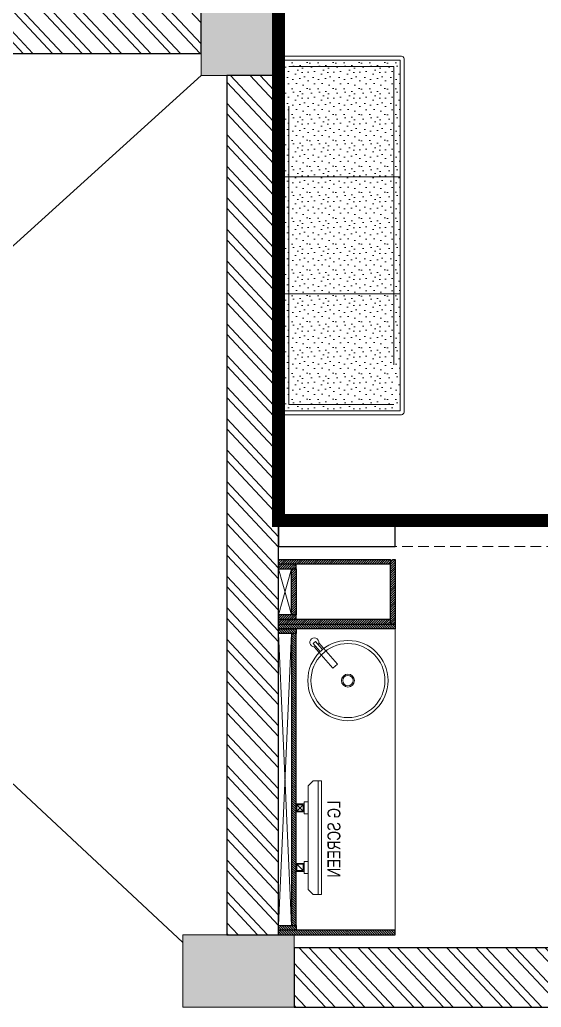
# Model space of a CAD drawing. Header units: feet. Extents: x 3559185 to 3582052, y -5471326 to -5463636.
# Drawn here: x 3572612 to 3574628, y -5471306 to -5467491 of the extents above; entities that cross this region are included whole.
import ezdxf

# ---------------------------------------------------------------- set-up
doc = ezdxf.new("R2010")
doc.units = ezdxf.units.FT
doc.header["$LTSCALE"] = 33
doc.header["$MEASUREMENT"] = 0
for name, pattern in [('a_p6_plan_L18$0$HIDDEN', [0.375, 0.25, -0.125]), ('ACAD_ISO03W100', [30, 12, -18]), ('HIDDEN2', [4.7625, 3.175, -1.5875])]:
    doc.linetypes.add(name, pattern=pattern)
doc.layers.add('A-WALL', color=1, linetype='Continuous')
for name, color, linetype, lineweight in [('Column', 243, 'Continuous', 9), ('Floor-Unit', 1, 'Continuous', 13), ('LENS-CURTAIN', 5, 'a_p6_plan_L18$0$HIDDEN', 9), ('LENS-HATCH', 251, 'Continuous', 5), ('LENS-PARTITION', 21, 'Continuous', 25), ('LENS_DIMENSION', 193, 'Continuous', 0), ('LK-FF&E FLOOR', 1, 'Continuous', 9), ('LK-FF&E WALL', 1, 'Continuous', 9), ('LK-IT', 3, 'Continuous', 18), ('LK-TILES FINISH', 251, 'Continuous', 5), ('LN-ELEVATION-1', 81, 'Continuous', 25), ('LN-ELEVATION-2', 103, 'Continuous', 20), ('LN-ELEVATION-3', 125, 'Continuous', 18), ('LN-ELEVATION-5', 167, 'Continuous', 5), ('LN-HATCH', 251, 'Continuous', 0), ('TV', 92, 'Continuous', 18)]:
    doc.layers.add(name, color=color, linetype=linetype, lineweight=lineweight)
doc.styles.get("Standard").update_dxf_attribs({"font": 'GILC____.TTF'})
pattern_1 = [(313.11, (-2978852.49, 5467675.42), (60.7760807, 56.89315), []), (313.11, (-2978853.79, 5467636.19), (60.7760807, 56.89315), [])]
pattern_2 = [(45, (35858.5, -100655.3575), (-4.4194174, 4.4194174), [])]

# ---------------------------------------------------------------- blocks, each defined once
blk = doc.blocks.new('A$C12d2271f')
at = {"layer": 'Column'}
h = blk.add_hatch(color=8, dxfattribs=at)
h.dxf.hatch_style = 1
h.paths.add_polyline_path([(-370, 7650), (-370, 7400), (0, 7400), (0, 7650)])
h.paths.add_polyline_path([(-2375, 7650), (-2375, 7400), (-1945, 7400), (-1945, 7650)])
h.paths.add_polyline_path([(-2195, 4050), (-2195, 3600), (-1895, 3600), (-1895, 4050)])
h.paths.add_polyline_path([(-370, 280), (-370, 0), (-300, 0), (0, 0), (0, 280)])
h.paths.add_polyline_path([(-2380, 280), (-2380, 0), (-2310, 0), (-1945, 0), (-1945, 280)])
h.paths.add_polyline_path([(-5480, 4050), (-5480, 3600), (-5180, 3600), (-5180, 4050)])
h.paths.add_polyline_path([(-5575, 7650), (-5575, 7400), (-5145, 7400), (-5145, 7650)])
h.paths.add_polyline_path([(-5575, 280), (-5575, 0), (-5505, 0), (-5145, 0), (-5145, 280)])
h.paths.add_polyline_path([(-8810, 280), (-8810, 0), (-8740, 0), (-8380, 0), (-8380, 280)])
h.paths.add_polyline_path([(-8740, 4050), (-8740, 3600), (-8440, 3600), (-8440, 4050)])
h.paths.add_polyline_path([(-8810, 7650), (-8810, 7400), (-8380, 7400), (-8380, 7650)])
h.paths.add_polyline_path([(-10265, 626.3), (-10986.6, 626.3), (-10986.6, 214.1), (-10265, 214.1)], flags=9)
at = {"layer": 'LN-HATCH'}
h = blk.add_hatch(dxfattribs=at)
h.set_pattern_fill('ANSI32', color=256, scale=222, angle=268.11)
h.set_pattern_definition(pattern_1)
h.paths.add_polyline_path([(-8740, 3960), (-12400, 3960), (-12400, 3685), (-8740, 3685)])
h.paths.add_polyline_path([(-12500, 3600), (-12700, 3600), (-12700, 280), (-12500, 280)])
h.paths.add_polyline_path([(-8640, 280), (-8440, 280), (-8440, 3600), (-8640, 3600)])
h.paths.add_polyline_path([(-5215, 280), (-5415, 280), (-5415, 3600), (-5215, 3600)])
h.paths.add_polyline_path([(-5215, 4050), (-5415, 4050), (-5415, 7400), (-5215, 7400)])
h.paths.add_polyline_path([(-8380, 7650), (-5575, 7650), (-5575, 7400), (-8380, 7400)])
h.paths.add_polyline_path([(-12440, 7650), (-8810, 7650), (-8810, 7400), (-12440, 7400)])
h.paths.add_polyline_path([(-15680, 7650), (-12870, 7650), (-12870, 7400), (-15680, 7400)])
h.paths.add_polyline_path([(-18670, 7650), (-16110, 7650), (-16110, 7400), (-18670, 7400)])
h.paths.add_polyline_path([(-21690, 7650), (-19100, 7650), (-19100, 7400), (-21690, 7400)])
h.paths.add_polyline_path([(-5145, 7650), (-2375, 7650), (-2375, 7400), (-5145, 7400)])
h.paths.add_polyline_path([(-1945, 7650), (-1115, 7650), (-1115, 7400), (-1945, 7400)])
h.paths.add_polyline_path([(-1945, 7400), (-2195, 7400), (-2195, 5230), (-1945, 5230), (-1945, 5380), (-250, 5380), (-250, 5630), (-1945, 5630)])
h.paths.add_polyline_path([(-250, 7400), (0, 7400), (0, 280), (-250, 280)])
h.paths.add_polyline_path([(-370, 7650), (-465, 7650), (-465, 7400), (-370, 7400)])
h = blk.add_hatch(dxfattribs=at)
h.set_pattern_fill('ANSI32', color=256, scale=222, angle=268.11)
h.set_pattern_definition(pattern_1)
h.paths.add_polyline_path([(-21690, 0), (-19100, 0), (-19100, 230), (-21690, 230)])
h.paths.add_polyline_path([(-16110, 0), (-18670, 0), (-18670, 230), (-16110, 230)])
h.paths.add_polyline_path([(-15680, 0), (-12870, 0), (-12870, 230), (-15680, 230)])
h.paths.add_polyline_path([(-8380, 0), (-5575, 0), (-5575, 230), (-8380, 230)])
at = {"layer": 'A-WALL'}
for points in [[(-8740, 3960), (-12400, 3960), (-12400, 3685), (-8740, 3685)], [(-8640, 280), (-8440, 280), (-8440, 3600), (-8640, 3600)], [(-8380, 0), (-5575, 0), (-5575, 230), (-8380, 230)]]:
    blk.add_lwpolyline(points, close=True, dxfattribs=at)
for points in [[(-8740, 3600), (-12440, 250)], [(-12400, 3600), (-8810, 250)]]:
    blk.add_lwpolyline(points, dxfattribs=at)
at = {"layer": 'Column'}
for points in [[(-8440, 3600), (-8440, 4050), (-8740, 4050), (-8740, 3600)], [(-8810, 280), (-8810, 0), (-8380, 0), (-8380, 280)]]:
    blk.add_lwpolyline(points, close=True, dxfattribs=at)
blk = doc.blocks.new('rtf')
at = {"color": 0, "linetype": 'ByBlock', "lineweight": -2}
for p, q in [((16412.5, -172798.8), (16452.4, -172798.8)), ((16412.5, -172810.8), (16412.5, -172798.8)), ((16412.5, -172810.8), (16452.4, -172810.8)), ((16425.3, -172793.1), (16535.3, -172793.1)), ((16425.3, -172817.1), (16535.3, -172817.1)), ((16535.3, -172793.1), (16535.3, -172817.1))]:
    blk.add_line(p, q, dxfattribs=at)
for centre, radius, start, end in [((16412.5, -172805.1), 17.5, 21.0506, 340.9422), ((16444.5, -172804.8), 9.89, 322.6562, 37.3438)]:
    blk.add_arc(centre, radius, start, end, dxfattribs=at)
blk = doc.blocks.new('dsg')
at = {"color": 0, "linetype": 'ByBlock', "lineweight": -2}
for radius in [155, 143, 25, 20]:
    blk.add_circle((11491.5, -171102.6), radius, dxfattribs=at)
blk.add_blockref('rtf', (-5117.5, 1702.9), dxfattribs=at)
blk = doc.blocks.new('CLINIC - CABINET SINK')
at = {"layer": 'LN-HATCH', "ltscale": 0.5}
h = blk.add_hatch(dxfattribs=at)
h.set_pattern_fill('ANSI31', color=256, scale=2)
h.set_pattern_definition([(45, (4052861.5004, 1708016.356), (-4.4901280605, 4.4901280605), [])])
h.paths.add_polyline_path([(-563.4, 157), (564.6, 157), (564.6, 175), (-563.4, 175)])
h.paths.add_polyline_path([(582.6, 225), (600.6, 225), (600.6, -225), (582.6, -225)])
h.paths.add_polyline_path([(564.6, 225), (582.6, 225), (582.6, 157), (564.6, 157)])
h.paths.add_polyline_path([(-581.4, 225), (-599.4, 225), (-599.4, -225), (-581.4, -225)])
h.paths.add_polyline_path([(-581.4, 225), (-563.4, 225), (-563.4, 157), (-581.4, 157)])
at = {"layer": 'LN-ELEVATION-1', "ltscale": 0.5}
for points in [[(-581.4, 225), (-599.4, 225), (-599.4, -225), (-581.4, -225)], [(-581.4, 225), (-563.4, 225), (-563.4, 157), (-581.4, 157)], [(564.6, 225), (582.6, 225), (582.6, 157), (564.6, 157)], [(582.6, 225), (600.6, 225), (600.6, -225), (582.6, -225)], [(-563.4, 157), (564.6, 157), (564.6, 175), (-563.4, 175)]]:
    blk.add_lwpolyline(points, close=True, dxfattribs=at)
at = {"layer": 'LN-ELEVATION-2', "ltscale": 0.5}
blk.add_line((582.6, -225), (-581.4, -225), dxfattribs=at)
at = {"layer": 'LN-HATCH', "ltscale": 0.5}
for p, q in [((564.6, 225), (-563.4, 175)), ((-563.4, 225), (564.6, 175))]:
    blk.add_line(p, q, dxfattribs=at)
at = {"layer": 'LN-ELEVATION-3', "xscale": -1, "rotation": 41.1558274151866}
blk.add_blockref('dsg', (-103569.3, 136346.7), dxfattribs=at)
blk = doc.blocks.new('CLINIC SCREEN')
at = {"layer": 'TV'}
for p, q in [((-103.1, 42.9), (-127.4, 18.6)), ((-127.4, 42.9), (-103.1, 18.6)), ((102.7, 42.9), (127, 18.6))]:
    blk.add_line(p, q, dxfattribs=at)
at = {"layer": 'TV', "ltscale": 12}
for p, q in [((-220, -19.4), (-200.6, 0)), ((200.6, 0), (-200.6, 0)), ((-138.5, 0), (-138.5, 15.5)), ((-138.5, 15.5), (-92, 15.5)), ((-92, 15.5), (-92, 0)), ((92, 15.5), (92, 0)), ((92, 15.5), (138.5, 15.5)), ((138.5, 0), (138.5, 15.5)), ((220, -19.4), (200.6, 0)), ((-220, -38.8), (-220, -19.4)), ((220, -38.8), (220, -19.4))]:
    blk.add_line(p, q, dxfattribs=at)
at = {"layer": 'TV'}
for points in [[(-130.4, 15.5), (-100.1, 15.5), (-100.1, 45.9), (-130.4, 45.9)], [(-127.4, 18.6), (-103.1, 18.6), (-103.1, 42.9), (-127.4, 42.9)], [(130, 15.5), (99.7, 15.5), (99.7, 45.9), (130, 45.9)], [(127, 18.6), (102.7, 18.6), (102.7, 42.9), (127, 42.9)]]:
    blk.add_lwpolyline(points, close=True, dxfattribs=at)
at = {"layer": 'TV', "ltscale": 12}
blk.add_lwpolyline([(-220, -51.7), (-220, -38.8), (220, -38.8), (220, -51.7)], close=True, dxfattribs=at)
at = {"layer": 'Floor-Unit', "color": 0, "ltscale": 2, "insert": (5.2, -100.4), "char_height": 50, "attachment_point": 5}
blk.add_mtext_dynamic_manual_height_columns('LG SCREEN', width=466.48, gutter_width=12.5, heights=[0], dxfattribs=at)
blk = doc.blocks.new('CLINIC - MOP CLOSET')
at = {"layer": 'LN-HATCH', "ltscale": 0.5}
h = blk.add_hatch(dxfattribs=at)
h.set_pattern_fill('ANSI31', color=256, scale=50, angle=360)
h.set_pattern_definition(pattern_2)
h.paths.add_polyline_path([(-106.4, 216), (-124.4, 216), (-124.4, -216), (-106.4, -216)])
h = blk.add_hatch(dxfattribs=at)
h.set_pattern_fill('ANSI31', color=256, scale=50, angle=360)
h.set_pattern_definition(pattern_2)
h.paths.add_polyline_path([(-106.4, 216), (-88.4, 216), (-88.4, 148), (-106.4, 148)])
h = blk.add_hatch(dxfattribs=at)
h.set_pattern_fill('ANSI31', color=256, scale=50, angle=360)
h.set_pattern_definition(pattern_2)
h.paths.add_polyline_path([(89.6, 216), (107.6, 216), (107.6, 148), (89.6, 148)])
h = blk.add_hatch(dxfattribs=at)
h.set_pattern_fill('ANSI31', color=256, scale=50, angle=360)
h.set_pattern_definition(pattern_2)
h.paths.add_polyline_path([(107.6, 216), (125.6, 216), (125.6, -216), (107.6, -216)])
h = blk.add_hatch(dxfattribs=at)
h.set_pattern_fill('ANSI31', color=256, scale=50, angle=360)
h.set_pattern_definition(pattern_2)
h.paths.add_polyline_path([(-88.4, 148), (89.6, 148), (89.6, 166), (-88.4, 166)])
h = blk.add_hatch(dxfattribs=at)
h.set_pattern_fill('ANSI31', color=256, scale=50, angle=360)
h.set_pattern_definition([(45, (35894.5, -101037.3575), (-4.4194174, 4.4194174), [])])
h.paths.add_polyline_path([(-115.4, -216), (-124.4, -225), (-124.4, -234), (125.6, -234), (125.6, -216)])
at = {"layer": 'LN-ELEVATION-1', "ltscale": 0.5}
for points in [[(-106.4, 216), (-124.4, 216), (-124.4, -216), (-106.4, -216)], [(-106.4, 216), (-88.4, 216), (-88.4, 148), (-106.4, 148)], [(89.6, 216), (107.6, 216), (107.6, 148), (89.6, 148)], [(107.6, 216), (125.6, 216), (125.6, -216), (107.6, -216)], [(-88.4, 148), (89.6, 148), (89.6, 166), (-88.4, 166)], [(-124.4, -225), (-124.4, -234), (125.6, -234), (125.6, -216), (-115.4, -216)]]:
    blk.add_lwpolyline(points, close=True, dxfattribs=at)
at = {"layer": 'LN-HATCH', "ltscale": 0.5}
for p, q in [((89.6, 216), (-88.4, 166)), ((-88.4, 216), (89.6, 166))]:
    blk.add_line(p, q, dxfattribs=at)
blk = doc.blocks.new('3 seater Bench 1385')
at = {"layer": 'LENS-HATCH', "lineweight": 0}
h = blk.add_hatch(dxfattribs=at)
h.set_pattern_fill('STIP1', color=177, scale=100, angle=270, pattern_type=2)
h.set_pattern_definition([(270, (6617025.25, -170439.11), (100, -2e-13), [0, -100]), (270, (6617009.25, -170451.11), (100, -2e-13), [0, -100]), (270, (6616985.25, -170446.11), (100, -2e-13), [0, -100]), (270, (6616962.25, -170481.11), (100, -2e-13), [0, -100]), (270, (6616998.25, -170478.11), (100, -2e-13), [0, -100]), (270, (6617022.25, -170505.11), (100, -2e-13), [0, -100]), (270, (6617029.25, -170470.11), (100, -2e-13), [0, -100]), (270, (6616988.25, -170512.11), (100, -2e-13), [0, -100]), (270, (6616956.25, -170507.11), (100, -2e-13), [0, -100]), (270, (6616941.25, -170433.11), (100, -2e-13), [0, -100]), (270, (6616961.25, -170451.11), (100, -2e-13), [0, -100]), (270, (6616942.25, -170465.11), (100, -2e-13), [0, -100]), (270, (6617006.25, -170526.11), (100, -2e-13), [0, -100]), (270, (6616981.25, -170494.11), (100, -2e-13), [0, -100]), (270, (6617014.25, -170486.11), (100, -2e-13), [0, -100]), (270, (6617005.25, -170503.11), (100, -2e-13), [0, -100]), (270, (6616978.25, -170467.11), (100, -2e-13), [0, -100]), (270, (6617032.25, -170495.11), (100, -2e-13), [0, -100]), (270, (6616973.25, -170526.11), (100, -2e-13), [0, -100]), (270, (6616943.25, -170523.11), (100, -2e-13), [0, -100])])
h.paths.add_polyline_path([(677.5, 227.5), (225.8, 227.5), (225.8, -227.5), (677.5, -227.5)])
h.paths.add_polyline_path([(-225.8, 227.5), (225.8, 227.5), (225.8, -227.5), (-225.8, -227.5)])
h.paths.add_polyline_path([(-677.5, 227.5), (-225.8, 227.5), (-225.8, -227.5), (-677.5, -227.5)])
at = {"layer": 'LN-ELEVATION-2', "ltscale": 0.5}
for points in [[(-677.5, 227.5), (-225.8, 227.5), (-225.8, -227.5), (-677.5, -227.5)], [(-225.8, 227.5), (225.8, 227.5), (225.8, -227.5), (-225.8, -227.5)], [(677.5, 227.5), (225.8, 227.5), (225.8, -227.5), (677.5, -227.5)]]:
    blk.add_lwpolyline(points, close=True, dxfattribs=at)
at = {"layer": 'LN-ELEVATION-5', "ltscale": 0.5}
blk.add_lwpolyline([(682.5, 242.5), (-682.5, 242.5, 0.414214), (-692.5, 232.5), (-692.5, -232.5, 0.414214), (-682.5, -242.5), (682.5, -242.5, 0.414214), (692.5, -232.5), (692.5, 232.5, 0.414214)], format="xyb", close=True, dxfattribs=at)
blk.add_lwpolyline([(677.5, 227.5), (-677.5, 227.5), (-677.5, -227.5), (677.5, -227.5)], close=True, dxfattribs=at)
at = {"layer": 'LN-ELEVATION-5', "linetype": 'HIDDEN2', "ltscale": 11}
blk.add_lwpolyline([(-652.5, 202.5), (652.5, 202.5), (652.5, -202.5), (-652.5, -202.5)], close=True, dxfattribs=at)

msp = doc.modelspace()

# ---------------------------------------------------------------- linework, layer by layer
at = {"layer": 'LENS-CURTAIN', "ltscale": 5}
msp.add_lwpolyline([(3574062.4, -5469426.1), (3574812.4, -5469426.1), (3574812.4, -5469526.1), (3574062.4, -5469526.1)], close=True, dxfattribs=at)
at = {"layer": 'LENS-PARTITION'}
msp.add_lwpolyline([(3574062.4, -5469426.1), (3573612.4, -5469426.1), (3573612.4, -5469526.1), (3574062.4, -5469526.1)], close=True, dxfattribs=at)
at = {"layer": 'LK-TILES FINISH', "color": 212, "linetype": 'ACAD_ISO03W100', "ltscale": 0.05, "const_width": 50}
msp.add_lwpolyline([(3572487.4, -5466406.1), (3574187.4, -5466406.1), (3574187.4, -5465556.1), (3574987.4, -5465556.1), (3574987.4, -5469426.1), (3573612.4, -5469426.1), (3573612.4, -5467256.1), (3573312.4, -5467256.1), (3573312.4, -5467346.1), (3569652.4, -5467346.1), (3569652.4, -5467256.1), (3569427.4, -5467256.1)], dxfattribs=at)

# ---------------------------------------------------------------- block references
at = {"layer": 'LENS_DIMENSION'}
msp.add_blockref('A$C12d2271f', (3582052.4, -5471306.1), dxfattribs=at)
at = {"layer": 'LK-FF&E FLOOR', "rotation": 90}
msp.add_blockref('3 seater Bench 1385', (3573854.9, -5468324.4), dxfattribs=at)
at = {"layer": 'LK-FF&E WALL', "xscale": -1, "rotation": 90}
msp.add_blockref('CLINIC - MOP CLOSET', (3573828.4, -5469700.5), dxfattribs=at)
at = {"layer": 'LK-FF&E WALL', "rotation": 90.00000000000003}
msp.add_blockref('CLINIC - CABINET SINK', (3573837.4, -5470426.8), dxfattribs=at)
at = {"layer": 'LK-IT', "xscale": -1, "rotation": 89.99999999999991}
msp.add_blockref('CLINIC SCREEN', (3573726.2, -5470651.1), dxfattribs=at)

doc.saveas('drawing.dxf')
